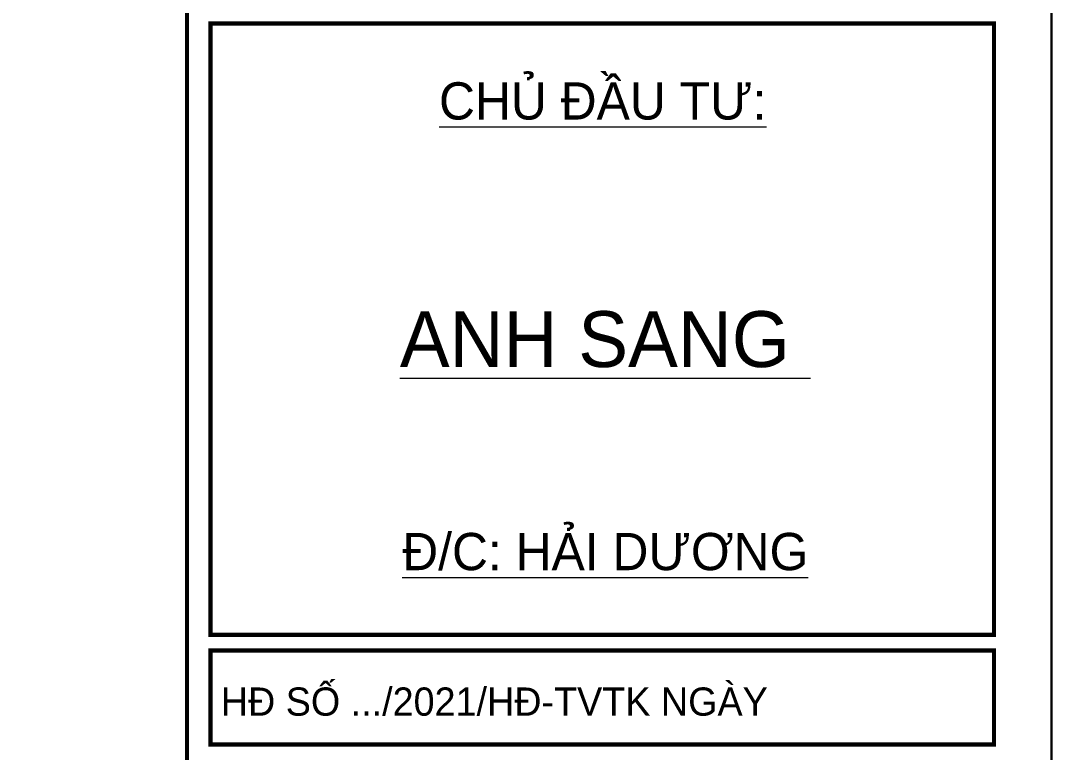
# Model space of a CAD drawing. Extents: x -2098986 to 943, y -1296280 to 73591.
# Drawn here: x -1707814 to -1701236, y -1270810 to -1266142 of the extents above; entities that cross this region are included whole.
import ezdxf
from ezdxf.enums import TextEntityAlignment as Align

# ---------------------------------------------------------------- set-up
doc = ezdxf.new("R2010")
doc.units = 0
doc.header["$LTSCALE"] = 150
for name, color, linetype, lineweight in [('05.Text', 253, 'Continuous', 18), ('11.Khung bo', 32, 'Continuous', 50), ('12.Khung', 36, 'Continuous', 25)]:
    doc.layers.add(name, color=color, linetype=linetype, lineweight=lineweight)
doc.layers.add('Tpl_Bound', color=1, linetype='Continuous', plot=False)
doc.styles.add('VnAvantH', font='')
doc.styles.get('VnAvantH').set_extended_font_data('.VnAvantH')

# ---------------------------------------------------------------- blocks, each defined once
blk = doc.blocks.new('100')
at = {"layer": '11.Khung bo', "const_width": 26.7}
for points in [[(1860913, -945239.8), (1860913, -916940.1), (1896062.6, -916940.1), (1896062.6, -945239.8)], [(1860913, -945239.8), (1860913, -916940.1), (1896062.6, -916940.1), (1896062.6, -945239.8)], [(1860913, -945239.8), (1860913, -916940.1), (1896062.6, -916940.1), (1896062.6, -945239.8)], [(1896212.6, -924140), (1901212.6, -924140), (1901212.6, -920240), (1896212.6, -920240)], [(1896212.6, -924140), (1901212.6, -924140), (1901212.6, -920240), (1896212.6, -920240)], [(1896212.6, -924140), (1901212.6, -924140), (1901212.6, -920240), (1896212.6, -920240)], [(1896212.6, -924840), (1901212.6, -924840), (1901212.6, -924240), (1896212.6, -924240)], [(1896212.6, -924840), (1901212.6, -924840), (1901212.6, -924240), (1896212.6, -924240)], [(1896212.6, -924840), (1901212.6, -924840), (1901212.6, -924240), (1896212.6, -924240)]]:
    blk.add_lwpolyline(points, close=True, dxfattribs=at)
at = {"layer": '12.Khung'}
blk.add_lwpolyline([(1901579.2, -945939.8), (1901579.2, -916240.1), (1859579.6, -916240.1), (1859579.6, -945939.8)], close=True, dxfattribs=at)
blk.add_lwpolyline([(1901579.2, -945939.8), (1901579.2, -916240.1), (1859579.6, -916240.1), (1859579.6, -945939.8)], close=True, dxfattribs=at)
blk.add_lwpolyline([(1901579.2, -945939.8), (1901579.2, -916240.1), (1859579.6, -916240.1), (1859579.6, -945939.8)], close=True, dxfattribs=at)
at = {"layer": '05.Text', "style": 'VnAvantH'}
for s, height, p in [('%%uChñ ®Çu t\xad:', 237.598, (1898715.8, -920852.7)), ('%%Uanh sang ', 356.397, (1898732, -922431.7)), ('%%U®/c: h¶i d\xad¬ng', 237.598, (1898732, -923727.6))]:
    blk.add_text(s, height=height, dxfattribs=at).set_placement(p, align=Align.CENTER)
blk.add_text('H§ sè .../2021/H§-TVTK ngµy ', height=179.998, dxfattribs=at).set_placement((1898057.4, -924540), align=Align.MIDDLE)

msp = doc.modelspace()

# ---------------------------------------------------------------- linework, layer by layer
at = {"layer": 'Tpl_Bound', "color": 1}
msp.add_lwpolyline([(-1743235.8, -1291860), (-1743235.8, -1262160), (-1701235.8, -1262160), (-1701235.8, -1291860)], close=True, dxfattribs=at)

# ---------------------------------------------------------------- block references
at = {"layer": '05.Text', "xscale": 1.000009185772931, "yscale": 1.000009185772931, "zscale": 1.000009185772931}
msp.add_blockref('100', (-3602832.5, -345911.5), dxfattribs=at)

doc.saveas('drawing.dxf')
